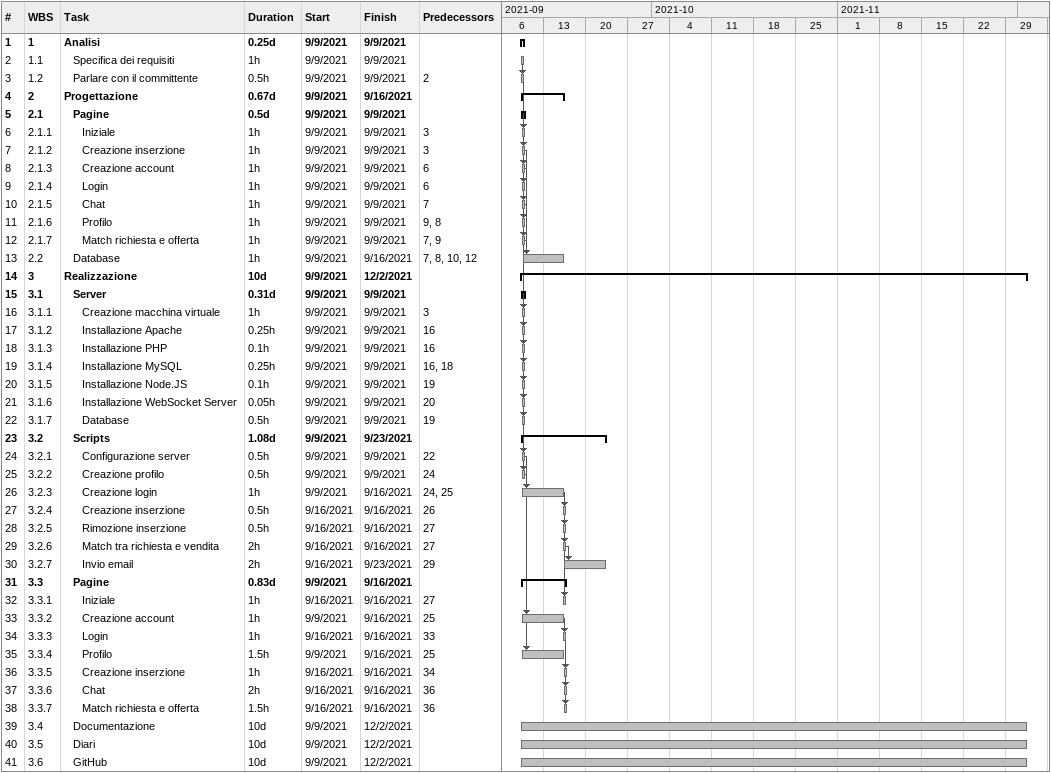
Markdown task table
| ID | WBS | Task | Duration | Start | Finish | Predecessors |
|---|---|---|---|---|---|---|
| 1 | 1 | **Analisi** | 0.25d | 2021-09-09 | 2021-09-09 |  |
| 2 | 1.1 | Specifica dei requisiti | 1h | 2021-09-09 | 2021-09-09 |  |
| 3 | 1.2 | Parlare con il committente | 0.5h | 2021-09-09 | 2021-09-09 | 2 |
| 4 | 2 | **Progettazione** | 0.67d | 2021-09-09 | 2021-09-16 |  |
| 5 | 2.1 | **Pagine** | 0.5d | 2021-09-09 | 2021-09-09 |  |
| 6 | 2.1.1 | Iniziale | 1h | 2021-09-09 | 2021-09-09 | 3 |
| 7 | 2.1.2 | Creazione inserzione | 1h | 2021-09-09 | 2021-09-09 | 3 |
| 8 | 2.1.3 | Creazione account | 1h | 2021-09-09 | 2021-09-09 | 6 |
| 9 | 2.1.4 | Login | 1h | 2021-09-09 | 2021-09-09 | 6 |
| 10 | 2.1.5 | Chat | 1h | 2021-09-09 | 2021-09-09 | 7 |
| 11 | 2.1.6 | Profilo | 1h | 2021-09-09 | 2021-09-09 | 9, 8 |
| 12 | 2.1.7 | Match richiesta e offerta | 1h | 2021-09-09 | 2021-09-09 | 7, 9 |
| 13 | 2.2 | Database | 1h | 2021-09-09 | 2021-09-16 | 7, 8, 10, 12 |
| 14 | 3 | **Realizzazione** | 10d | 2021-09-09 | 2021-12-02 |  |
| 15 | 3.1 | **Server** | 0.31d | 2021-09-09 | 2021-09-09 |  |
| 16 | 3.1.1 | Creazione macchina virtuale | 1h | 2021-09-09 | 2021-09-09 | 3 |
| 17 | 3.1.2 | Installazione Apache | 0.25h | 2021-09-09 | 2021-09-09 | 16 |
| 18 | 3.1.3 | Installazione PHP | 0.1h | 2021-09-09 | 2021-09-09 | 16 |
| 19 | 3.1.4 | Installazione MySQL | 0.25h | 2021-09-09 | 2021-09-09 | 16, 18 |
| 20 | 3.1.5 | Installazione Node.JS | 0.1h | 2021-09-09 | 2021-09-09 | 19 |
| 21 | 3.1.6 | Installazione WebSocket Server | 0.05h | 2021-09-09 | 2021-09-09 | 20 |
| 22 | 3.1.7 | Database | 0.5h | 2021-09-09 | 2021-09-09 | 19 |
| 23 | 3.2 | **Scripts** | 1.08d | 2021-09-09 | 2021-09-23 |  |
| 24 | 3.2.1 | Configurazione server | 0.5h | 2021-09-09 | 2021-09-09 | 22 |
| 25 | 3.2.2 | Creazione profilo | 0.5h | 2021-09-09 | 2021-09-09 | 24 |
| 26 | 3.2.3 | Creazione login | 1h | 2021-09-09 | 2021-09-16 | 24, 25 |
| 27 | 3.2.4 | Creazione inserzione | 0.5h | 2021-09-16 | 2021-09-16 | 26 |
| 28 | 3.2.5 | Rimozione inserzione | 0.5h | 2021-09-16 | 2021-09-16 | 27 |
| 29 | 3.2.6 | Match tra richiesta e vendita | 2h | 2021-09-16 | 2021-09-16 | 27 |
| 30 | 3.2.7 | Invio email | 2h | 2021-09-16 | 2021-09-23 | 29 |
| 31 | 3.3 | **Pagine** | 0.83d | 2021-09-09 | 2021-09-16 |  |
| 32 | 3.3.1 | Iniziale | 1h | 2021-09-16 | 2021-09-16 | 27 |
| 33 | 3.3.2 | Creazione account | 1h | 2021-09-09 | 2021-09-16 | 25 |
| 34 | 3.3.3 | Login | 1h | 2021-09-16 | 2021-09-16 | 33 |
| 35 | 3.3.4 | Profilo | 1.5h | 2021-09-09 | 2021-09-16 | 25 |
| 36 | 3.3.5 | Creazione inserzione | 1h | 2021-09-16 | 2021-09-16 | 34 |
| 37 | 3.3.6 | Chat | 2h | 2021-09-16 | 2021-09-16 | 36 |
| 38 | 3.3.7 | Match richiesta e offerta | 1.5h | 2021-09-16 | 2021-09-16 | 36 |
| 39 | 3.4 | Documentazione | 10d | 2021-09-09 | 2021-12-02 |  |
| 40 | 3.5 | Diari | 10d | 2021-09-09 | 2021-12-02 |  |
| 41 | 3.6 | GitHub | 10d | 2021-09-09 | 2021-12-02 |  |
